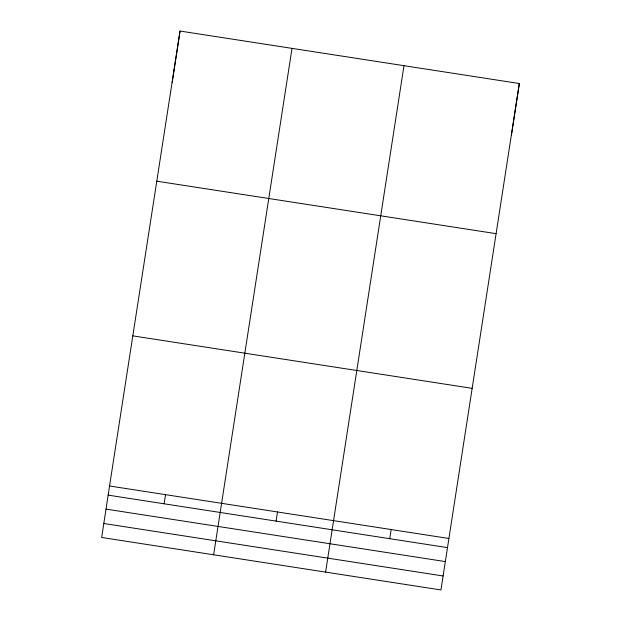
<?xml version="1.0" encoding="UTF-8"?>
<svg xmlns="http://www.w3.org/2000/svg" width="621" height="621" viewBox="0 0 621 621"><rect width="100%" height="100%" fill="white"/><g stroke="black" fill="none" stroke-linecap="round" stroke-linejoin="round"><path stroke-width="0.93" d="M109.544 485.995L101.665 537.476L440.949 589.95L519.335 83.524L180.051 31.05L109.544 485.995L448.828 538.469M172.172 82.531L180.051 31.05M164.13 503.794L165.528 494.65M213.632 554.794L292.01 48.368M276.089 521.112L277.494 511.968M325.598 572.112L403.976 65.686M389.755 538.694L391.152 529.55M511.456 135.005L519.335 83.524M156.779 181.185L496.063 233.651M132.809 335.86L472.092 388.335M108.147 495.139L447.43 547.613M106.012 509.111L445.296 561.586M103.808 523.503L443.091 575.977"/></g></svg>
